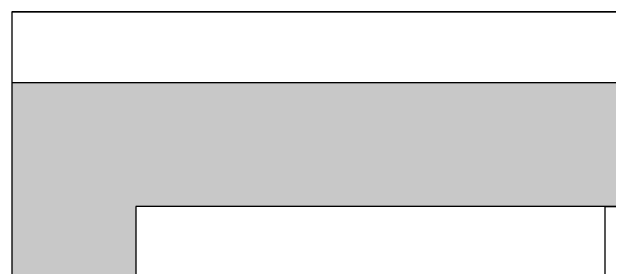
# Model space of a CAD drawing. Header units: millimetres. Extents: x 2125 to 3408, y 1171 to 1686.
# Drawn here: x 2698.128 to 2701.501, y 1624.166 to 1625.609 of the extents above; entities that cross this region are included whole.
import ezdxf

# ---------------------------------------------------------------- set-up
doc = ezdxf.new("R2010")
doc.units = ezdxf.units.MM

msp = doc.modelspace()

# ---------------------------------------------------------------- hatches: boundary and pattern name
at = {"transparency": 33554610}
h = msp.add_hatch(dxfattribs=at)
h.set_pattern_fill('ANGLE', color=253, scale=0.01)
h.set_pattern_definition([(0, (0, 0), (0, 0.06985), [0.0508, -0.01905]), (90, (0, 0), (-0.06985, 4e-18), [0.0508, -0.01905])])
h.paths.add_polyline_path([(2705.1282, 1624.9088), (2705.1282, 1625.2088), (2698.1282, 1625.2088), (2698.1282, 1622.1088), (2698.8282, 1622.1088), (2698.8282, 1624.5088), (2704.9282, 1624.5088), (2705.1282, 1624.5088)])

# ---------------------------------------------------------------- linework, layer by layer
at = {"color": 253, "transparency": 33554610}
for p, q in [((2698.1282, 1625.6088), (2705.1282, 1625.6088)), ((2698.1282, 1625.6088), (2698.1282, 1622.1088)), ((2705.1282, 1625.6088), (2698.1282, 1625.6088)), ((2698.1282, 1625.2088), (2705.1282, 1625.2088)), ((2698.8282, 1624.5088), (2698.8282, 1622.1088)), ((2704.9282, 1624.5088), (2698.8282, 1624.5088))]:
    msp.add_line(p, q, dxfattribs=at)
for p, q in [((2701.4782, 1624.5088), (2704.9282, 1624.5088)), ((2701.4782, 1622.1088), (2701.4782, 1624.5088))]:
    msp.add_line(p, q)

doc.saveas('drawing.dxf')
